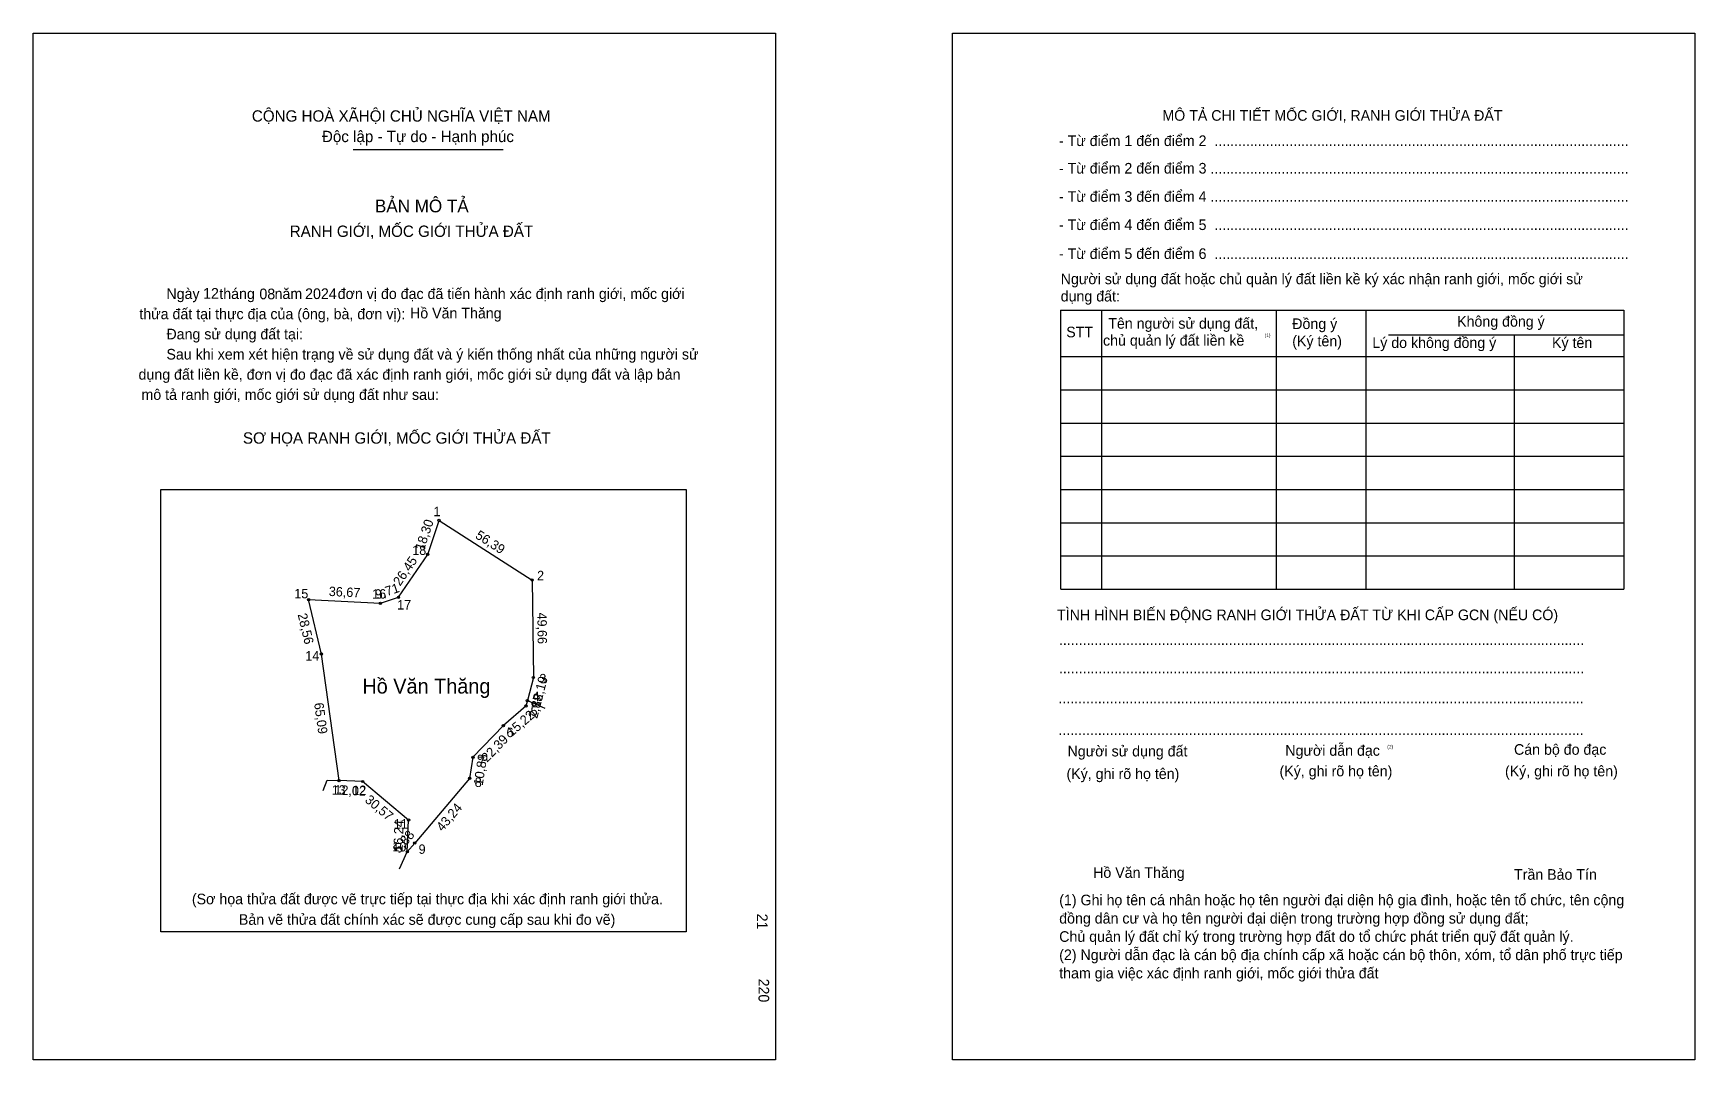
# Model space of a CAD drawing. Extents: x 548568 to 549416, y 1825308 to 1825832.
import ezdxf

# ---------------------------------------------------------------- set-up
doc = ezdxf.new("R2010")
doc.units = 0
for name, color, linetype in [('bmtKhungInTrang1', 7, 'Continuous'), ('bmtKhungInTrang2', 7, 'Continuous'), ('bmtNoiDung', 7, 'Continuous'), ('bmtTemplate', 7, 'Continuous'), ('CanhThua', 7, 'Continuous'), ('ChieuDaiCanhThua', 7, 'Continuous'), ('MocDinhThua', 7, 'Continuous'), ('RauThua', 7, 'Continuous'), ('SoHieuDinhThua', 7, 'Continuous'), ('TenChuSuDung', 7, 'Continuous')]:
    doc.layers.add(name, color=color, linetype=linetype)

msp = doc.modelspace()

# ---------------------------------------------------------------- linework, layer by layer
at = {"layer": 'bmtKhungInTrang1'}
msp.add_lwpolyline([(548568.48, 1825831.87), (548946.91, 1825831.87), (548946.91, 1825308.45), (548568.48, 1825308.45)], close=True, dxfattribs=at)
at = {"layer": 'bmtKhungInTrang2'}
msp.add_lwpolyline([(549037.15, 1825831.87), (549415.58, 1825831.87), (549415.58, 1825308.45), (549037.15, 1825308.45)], close=True, dxfattribs=at)
at = {"layer": 'bmtTemplate'}
for p, q in [((548731.56, 1825772.55), (548808.08, 1825772.55)), ((549113.07, 1825690.69), (549113.07, 1825548.4)), ((549202.09, 1825690.69), (549202.09, 1825548.4)), ((549247.89, 1825690.86), (549247.89, 1825548.4)), ((549379.35, 1825690.69), (549379.35, 1825548.4)), ((549259.51, 1825678.16), (549379.35, 1825678.16)), ((549092.32, 1825666.98), (549379.35, 1825666.98)), ((549092.32, 1825650.04), (549379.35, 1825650.04)), ((549092.32, 1825633.1), (549379.35, 1825633.1)), ((549092.32, 1825616.16), (549379.35, 1825616.16)), ((549092.32, 1825599.22), (549379.35, 1825599.22)), ((549092.32, 1825582.28), (549379.35, 1825582.28)), ((549092.32, 1825565.34), (549379.35, 1825565.34)), ((549092.32, 1825548.4), (549379.35, 1825548.4))]:
    msp.add_line(p, q, dxfattribs=at)
for points in [[(549092.13, 1825690.69), (549379.35, 1825690.69)], [(549092.13, 1825690.69), (549092.13, 1825548.4)], [(549323.48, 1825677.99), (549323.48, 1825548.4)]]:
    msp.add_lwpolyline(points, dxfattribs=at)
msp.add_lwpolyline([(548633.58, 1825373.64), (548633.58, 1825599.2), (548901.35, 1825599.2), (548901.35, 1825373.64)], close=True, dxfattribs=at)
at = {"layer": 'CanhThua'}
for p, q in [((548769.59, 1825566.14), (548775.4, 1825583.49)), ((548775.4, 1825583.49), (548822.84, 1825553.03)), ((548754.72, 1825544.27), (548769.59, 1825566.14)), ((548822.84, 1825553.03), (548823.48, 1825503.37)), ((548715.42, 1825515.29), (548708.86, 1825543.09)), ((548708.86, 1825543.09), (548745.49, 1825541.23)), ((548745.49, 1825541.23), (548754.72, 1825544.27)), ((548724.41, 1825450.82), (548715.42, 1825515.29)), ((548823.48, 1825503.37), (548820.41, 1825491.57)), ((548819.69, 1825488.78), (548808.17, 1825478.84)), ((548820.41, 1825491.57), (548819.69, 1825488.78)), ((548808.17, 1825478.84), (548792.66, 1825462.69)), ((548792.66, 1825462.69), (548790.95, 1825451.94)), ((548736.42, 1825450.35), (548724.41, 1825450.82)), ((548759.84, 1825430.7), (548736.42, 1825450.35)), ((548790.95, 1825451.94), (548763, 1825418.95)), ((548759.2, 1825414.47), (548759.84, 1825430.7)), ((548763, 1825418.95), (548759.2, 1825414.47))]:
    msp.add_line(p, q, dxfattribs=at)
at = {"layer": 'MocDinhThua'}
for centre in [(548775.4, 1825583.49), (548769.59, 1825566.14), (548822.84, 1825553.03), (548708.86, 1825543.09), (548754.72, 1825544.27), (548745.49, 1825541.23), (548715.42, 1825515.29), (548823.48, 1825503.37), (548820.41, 1825491.57), (548819.69, 1825488.78), (548808.17, 1825478.84), (548792.66, 1825462.69), (548724.41, 1825450.82), (548736.42, 1825450.35), (548790.95, 1825451.94), (548759.84, 1825430.7), (548763, 1825418.95), (548759.2, 1825414.47)]:
    msp.add_circle(centre, 0.576, dxfattribs=at)
at = {"layer": 'RauThua'}
for p, q in [((548820.41, 1825491.57), (548823.11, 1825490.4)), ((548823.11, 1825490.4), (548829.32, 1825487.71)), ((548716.25, 1825445.8), (548718.4, 1825451.05)), ((548718.4, 1825451.05), (548724.41, 1825450.82)), ((548755.15, 1825405.79), (548759.2, 1825414.47))]:
    msp.add_line(p, q, dxfattribs=at)

# ---------------------------------------------------------------- texts
at = {"layer": 'bmtNoiDung'}
for s, height, p in [('12', 5.415, (548655.08, 1825696.53)), ('08', 5.415, (548683.79, 1825696.23)), ('2024', 5.415, (548707.09, 1825696.34)), ('Hồ Văn Thăng', 5.4146, (548760.58, 1825686.46)), ('Hồ Văn Thăng', 5.4146, (549108.84, 1825401.22))]:
    msp.add_text(s, height=height, dxfattribs=at).set_placement(p)
for s, p in [('21', (548937.48, 1825382.96)), ('220', (548938.25, 1825349.82))]:
    msp.add_text(s, height=5.415, rotation=270, dxfattribs=at).set_placement(p)
at = {"layer": 'bmtTemplate'}
for s, height, p in [('CỘNG HOÀ XÃHỘI CHỦ NGHĨA VIỆT NAM', 5.7756, (548679.95, 1825786.79)), ('MÔ TẢ CHI TIẾT MỐC GIỚI, RANH GIỚI THỬA ĐẤT', 5.4126, (549144.15, 1825787.25)), ('Độc lập - Tự do - Hạnh phúc', 5.7756, (548715.67, 1825776.35)), ('- Từ điểm 1 đến điểm 2  .........................................................................................................', 5.41259, (549091.4, 1825774.35)), ('- Từ điểm 2 đến điểm 3 ..........................................................................................................', 5.41259, (549091.4, 1825760.32)), ('BẢN MÔ TẢ', 6.498, (548742.7, 1825740.55)), ('- Từ điểm 3 đến điểm 4 ..........................................................................................................', 5.41259, (549091.4, 1825745.92)), ('- Từ điểm 4 đến điểm 5  .........................................................................................................', 5.41259, (549091.4, 1825731.52)), ('RANH GIỚI, MỐC GIỚI THỬA ĐẤT', 5.7756, (548699.26, 1825728.02)), ('- Từ điểm 5 đến điểm 6  .........................................................................................................', 5.41259, (549091.4, 1825716.78)), ('Người sử dụng đất hoặc chủ quản lý đất liền kề ký xác nhận ranh giới, mốc giới sử', 5.4126, (549092.32, 1825703.91)), ('Ngày     tháng     năm         đơn vị đo đạc đã tiến hành xác định ranh giới, mốc giới ', 5.4146, (548636.38, 1825696.35)), ('dụng đất:', 5.413, (549092.32, 1825695.1)), ('thửa đất tại thực địa của (ông, bà, đơn vị):', 5.4146, (548622.57, 1825686.06)), ('Tên người sử dụng đất,', 5.4126, (549116.56, 1825681.21)), ('Đồng ý', 5.413, (549210.37, 1825681.04)), ('Không đồng ý', 5.4126, (549294.42, 1825682.23)), ('Đang sử dụng đất tại:', 5.4146, (548636.38, 1825675.78)), ('STT', 5.413, (549095.14, 1825676.81)), ('chủ quản lý đất liền kề', 5.4126, (549113.91, 1825672.56)), ('(1)', 1.805, (549196.23, 1825677)), ('Sau khi xem xét hiện trạng về sử dụng đất và ý kiến thống nhất của những người sử ', 5.4146, (548636.38, 1825665.5)), ('(Ký tên)', 5.413, (549210.37, 1825672.23)), ('Lý do không đồng ý', 5.4126, (549251.2, 1825671.39)), ('Ký tên', 5.413, (549342.8, 1825671.39)), ('dụng đất liền kề, đơn vị đo đạc đã xác định ranh giới, mốc giới sử dụng đất và lập bản', 5.4146, (548622.17, 1825655.21)), ('mô tả ranh giới, mốc giới sử dụng đất như sau:', 5.4146, (548623.66, 1825644.93)), ('SƠ HỌA RANH GIỚI, MỐC GIỚI THỬA ĐẤT', 5.7756, (548675.39, 1825622.59)), ('TÌNH HÌNH BIẾN ĐỘNG RANH GIỚI THỬA ĐẤT TỪ KHI CẤP GCN (NẾU CÓ)', 5.4126, (549090.48, 1825532.6)), ('.....................................................................................................................................', 5.42071, (549091.4, 1825519.87)), ('.....................................................................................................................................', 5.42071, (549091.4, 1825505.47)), ('.....................................................................................................................................', 5.42071, (549091.12, 1825490.22)), ('.....................................................................................................................................', 5.42071, (549091.12, 1825474.13)), ('Người sử dụng đất', 5.4126, (549095.81, 1825463.12)), ('Người dẫn đạc', 5.4126, (549206.83, 1825463.46)), ('(2)', 1.805, (549258.81, 1825467.19)), ('Cán bộ đo đạc', 5.4126, (549323.43, 1825463.97)), ('(Ký, ghi rõ họ tên)', 5.4126, (549203.88, 1825452.96)), ('(Ký, ghi rõ họ tên)', 5.4126, (549318.83, 1825452.96)), ('(Ký, ghi rõ họ tên)', 5.4126, (549095.26, 1825451.6)), ('Trần Bảo Tín', 5.4126, (549323.43, 1825400.24)), ('(Sơ họa thửa đất được vẽ trực tiếp tại thực địa khi xác định ranh giới thửa.', 5.4146, (548649.38, 1825387.74)), ('(1) Ghi họ tên cá nhân hoặc họ tên người đại diện hộ gia đình, hoặc tên tổ chức, tên cộng', 5.4126, (549091.56, 1825387.22)), ('Bản vẽ thửa đất chính xác sẽ được cung cấp sau khi đo vẽ)', 5.4146, (548673.32, 1825377.27)), ('đồng dân cư và họ tên người đại diện trong trường hợp đồng sử dụng đất;', 5.4126, (549091.56, 1825377.9)), ('Chủ quản lý đất chỉ ký trong trường hợp đất do tổ chức phát triển quỹ đất quản lý.', 5.4126, (549091.56, 1825368.59)), ('(2) Người dẫn đạc là cán bộ địa chính cấp xã hoặc cán bộ thôn, xóm, tổ dân phố trực tiếp', 5.4126, (549091.56, 1825359.27)), ('tham gia việc xác định ranh giới, mốc giới thửa đất', 5.4126, (549091.56, 1825349.95))]:
    msp.add_text(s, height=height, dxfattribs=at).set_placement(p)
at = {"layer": 'ChieuDaiCanhThua'}
for s, rotation, p in [('18,30', 71.49475, (548767.61, 1825567.78)), ('56,39', 327.2989, (548793.49, 1825574.73)), ('26,45', 55.78781, (548755.53, 1825549.73)), ('36,67', 357.09921, (548719.08, 1825544.97)), ('9,71', 18.21114, (548743.74, 1825543.18)), ('28,56', 283.28647, (548703.25, 1825535.54)), ('49,66', 270.72918, (548825.45, 1825536.46)), ('12,19', 75.44498, (548826.84, 1825487.69)), ('2,88', 75.44347, (548825.41, 1825482.2)), ('65,09', 277.93567, (548711.65, 1825490.22)), ('15,22', 40.79488, (548812.42, 1825473)), ('22,39', 46.16914, (548799.9, 1825459.84)), ('10,88', 80.94008, (548797.62, 1825448.05)), ('12,02', 357.77377, (548721.94, 1825443.71)), ('30,57', 319.99144, (548737.2, 1825440.3)), ('43,24', 49.7287, (548777.15, 1825424.52)), ('5,88', 49.72644, (548755.15, 1825413.4)), ('16,24', 87.73477, (548756.8, 1825414.46))]:
    msp.add_text(s, height=4.797, rotation=rotation, dxfattribs=at).set_placement(p)
at = {"layer": 'SoHieuDinhThua'}
for s, height, p in [('1', 4.8, (548772.55, 1825585.62)), ('18', 4.797, (548761.71, 1825565.87)), ('2', 4.8, (548825.35, 1825552.96)), ('15', 4.797, (548701.58, 1825543.76)), ('16', 4.797, (548741.27, 1825543.59)), ('17', 4.797, (548754.03, 1825538.04)), ('14', 4.797, (548707.15, 1825512.01)), ('3', 4.8, (548826.53, 1825500.39)), ('4', 4.8, (548823.02, 1825491.28)), ('5', 4.8, (548822.03, 1825483.85)), ('6', 4.8, (548809.76, 1825472.96)), ('7', 4.8, (548795.25, 1825458.15)), ('8', 4.8, (548793.59, 1825447.54)), ('13', 4.797, (548720.65, 1825443.63)), ('12', 4.797, (548731.15, 1825443.48)), ('11', 4.797, (548752.34, 1825426.36)), ('10', 4.797, (548751.6, 1825414.65)), ('9', 4.8, (548764.95, 1825413.45))]:
    msp.add_text(s, height=height, dxfattribs=at).set_placement(p)
at = {"layer": 'TenChuSuDung'}
msp.add_text('Hồ Văn Thăng', height=7.5706, dxfattribs=at).set_placement((548736.28, 1825495.19))

doc.saveas('drawing.dxf')
